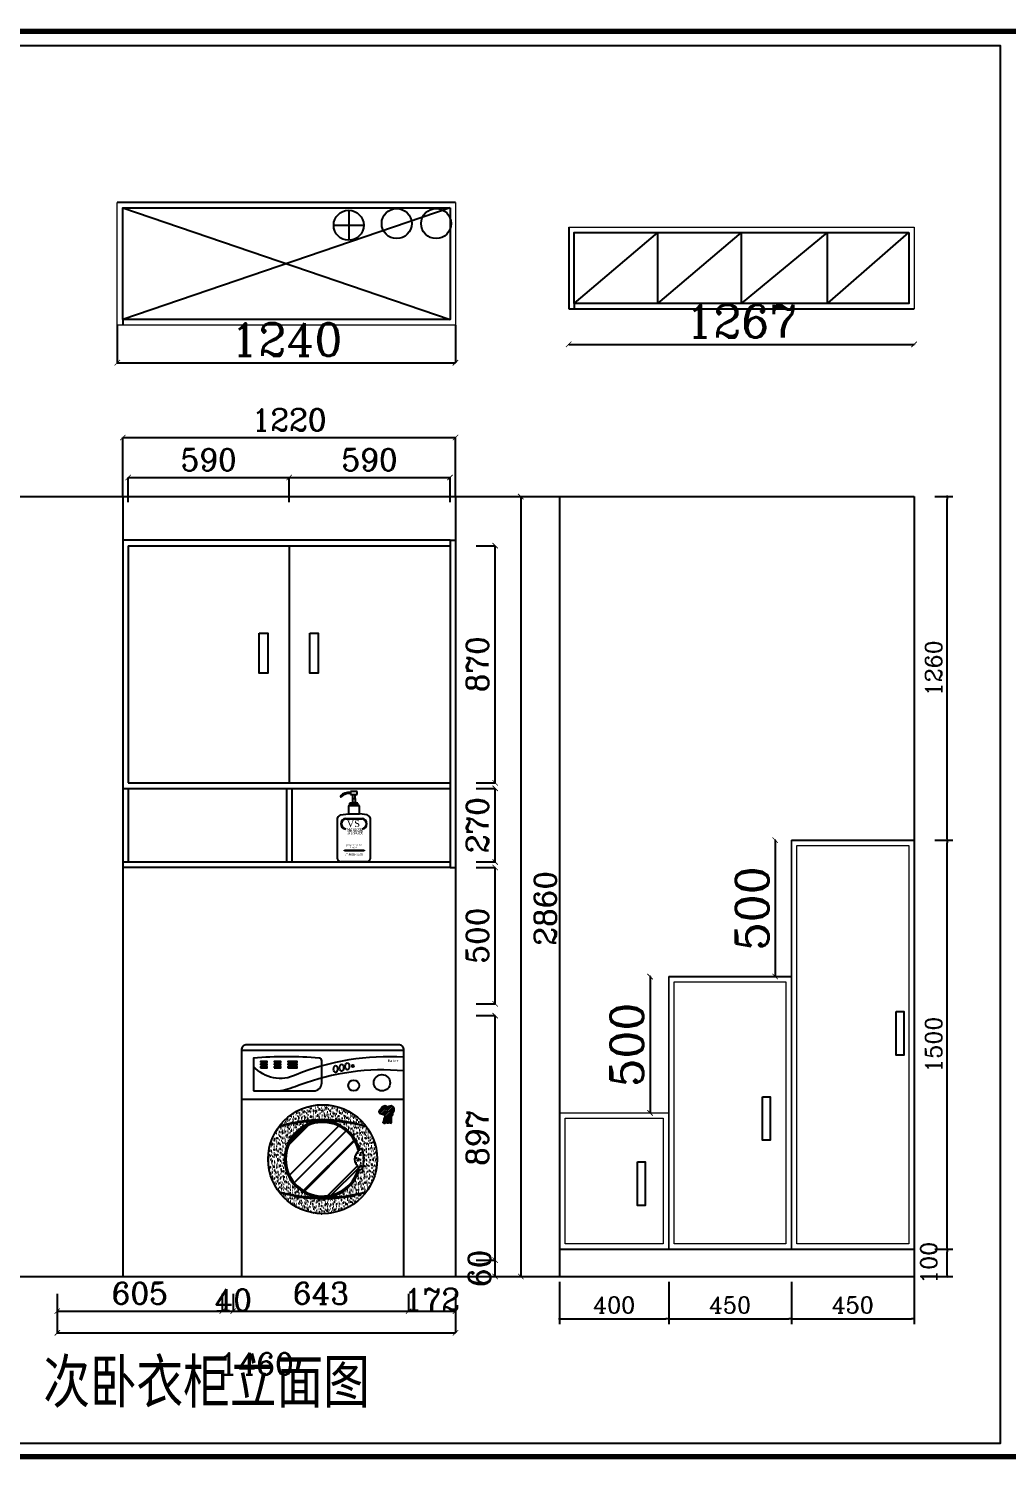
# Model space of a CAD drawing. Header units: millimetres. Extents: x 450898 to 533685, y -921830 to -458543.
# Drawn here: x 506412 to 510001, y -912629 to -907382 of the extents above; entities that cross this region are included whole.
import ezdxf
from ezdxf.enums import TextEntityAlignment as Align

# ---------------------------------------------------------------- set-up
doc = ezdxf.new("R2010")
doc.units = ezdxf.units.MM
doc.header["$MEASUREMENT"] = 0
doc.header["$PDMODE"] = 3
doc.layers.get('0').update_dxf_attribs({"linetype": 'CONTINUOUS'})
doc.layers.get('DEFPOINTS').update_dxf_attribs({"linetype": 'CONTINUOUS'})
for name, color, linetype in [('txt', 7, 'CONTINUOUS'), ('WINDOW', 5, 'CONTINUOUS'), ('墙线', 5, 'CONTINUOUS'), ('家具', 7, 'CONTINUOUS'), ('家具内线', 8, 'CONTINUOUS'), ('家具外线', 4, 'CONTINUOUS')]:
    doc.layers.add(name, color=color, linetype=linetype)
doc.layers.add('门窗', color=4, linetype='CONTINUOUS', lineweight=13)
doc.styles.add('HZXY', font='complex.shx', dxfattribs={"bigfont": 'HZXY.shx'})
doc.styles.get("Standard").update_dxf_attribs({"font": 'complex.shx', "bigfont": 'hzxy.shx'})
doc.styles.add('STYLE2', font='SIMHEI.TTF')
doc.styles.add('STYLE4', font='dutcheb.ttf')
doc.dimstyles.new('DIM30', dxfattribs={"dimtxt": 60, "dimasz": 10, "dimexe": 20, "dimexo": 20, "dimgap": 20, "dimtad": 1, "dimdec": 0, "dimzin": 0, "dimdsep": 46, "dimtxsty": 'HZXY', "dimblk": 'DOT', "dimcen": 0, "dimclrd": 2, "dimclre": 2, "dimclrt": 2, "dimadec": 0, "dimazin": 0, "dimtfac": 1, "dimtdec": 0, "dimtmove": 2, "dimatfit": 3, "dimfxl": 0, "dimtolj": 1, "dimtzin": 0, "dimarcsym": 0})
doc.dimstyles.new('LMDIM40', dxfattribs={"dimtxt": 80, "dimasz": 20, "dimexe": 0, "dimexo": 0, "dimgap": 25, "dimtad": 1, "dimdec": 0, "dimzin": 0, "dimdsep": 46, "dimtxsty": 'Standard', "dimblk1": 'DOT', "dimblk2": 'DOT', "dimsah": 1, "dimcen": 0, "dimclrd": 2, "dimclre": 2, "dimclrt": 2, "dimadec": 0, "dimazin": 0, "dimtfac": 1, "dimtdec": 0, "dimtmove": 2, "dimatfit": 3, "dimldrblk": 'DOT', "dimfxl": 0, "dimtolj": 1, "dimtzin": 0, "dimarcsym": 0})

# ---------------------------------------------------------------- blocks, each defined once
blk = doc.blocks.new('_ArchTick')
at = {"color": 0, "linetype": 'ByBlock', "const_width": 0.15}
blk.add_lwpolyline([(-0.5, -0.5), (0.5, 0.5)], dxfattribs=at)
blk = doc.blocks.new('*D692')
at = {"layer": 'DEFPOINTS', "color": 2, "lineweight": -2}
for p, q in [((508392, -908538.7), (508392, -908539.9)), ((508392, -908539.9), (509658.6, -908539.9)), ((509658.6, -908538.7), (509658.6, -908539.9))]:
    blk.add_line(p, q, dxfattribs=at)
at = {"layer": 'DEFPOINTS', "color": 0}
for p in [(508392, -908410), (509658.6, -908410), (509658.6, -908539.9)]:
    blk.add_point(p, dxfattribs=at)
at = {"layer": 'DEFPOINTS', "color": 2, "lineweight": -2, "xscale": 20, "yscale": 20, "zscale": 20, "rotation": 180}
blk.add_blockref('_ArchTick', (508392, -908539.9), dxfattribs=at)
at = {"layer": 'DEFPOINTS', "color": 2, "lineweight": -2, "xscale": 20, "yscale": 20, "zscale": 20}
blk.add_blockref('_ArchTick', (509658.6, -908539.9), dxfattribs=at)
at = {"layer": 'DEFPOINTS', "color": 2, "insert": (509025.3, -908454.9), "char_height": 120, "attachment_point": 5}
blk.add_mtext('\\A1;1267', dxfattribs=at)
blk = doc.blocks.new('_DOT')
at = {"color": 0, "linetype": 'ByBlock'}
blk.add_line((-0.5, 0), (-1, 0), dxfattribs=at)
at = {"color": 0, "linetype": 'ByBlock', "const_width": 0.5}
blk.add_lwpolyline([(-0.25, 0, 1), (0.25, 0, 1)], format="xyb", close=True, dxfattribs=at)
blk = doc.blocks.new('DOT')
at = {"color": 0, "linetype": 'ByBlock'}
blk.add_line((-0.35, 0), (-1, 0), dxfattribs=at)
at = {"color": 0, "linetype": 'ByBlock', "const_width": 0.35}
blk.add_lwpolyline([(-0.175, 0, 1), (0.175, 0, 1)], format="xyb", close=True, dxfattribs=at)
blk = doc.blocks.new('*D694')
at = {"layer": 'DEFPOINTS', "color": 2, "lineweight": -2}
for p, q in [((506736.9, -908469), (506736.9, -908607.1)), ((507976.9, -908469), (507976.9, -908607.1)), ((506736.9, -908607.1), (507976.9, -908607.1))]:
    blk.add_line(p, q, dxfattribs=at)
at = {"layer": 'DEFPOINTS', "color": 0}
for p in [(506736.9, -908469), (507976.9, -908469), (507976.9, -908607.1)]:
    blk.add_point(p, dxfattribs=at)
at = {"layer": 'DEFPOINTS', "color": 2, "lineweight": -2, "xscale": 20, "yscale": 20, "zscale": 20, "rotation": 180}
blk.add_blockref('_ArchTick', (506736.9, -908607.1), dxfattribs=at)
at = {"layer": 'DEFPOINTS', "color": 2, "lineweight": -2, "xscale": 20, "yscale": 20, "zscale": 20}
blk.add_blockref('_ArchTick', (507976.9, -908607.1), dxfattribs=at)
at = {"layer": 'DEFPOINTS', "color": 2, "insert": (507356.9, -908522.1), "char_height": 120, "attachment_point": 5}
blk.add_mtext('\\A1;1240', dxfattribs=at)
blk = doc.blocks.new('*D818')
at = {"layer": 'DEFPOINTS', "color": 2, "lineweight": -2}
for p, q in [((509734.6, -911858), (509800, -911858)), ((509780, -911948), (509780, -911868)), ((509734.6, -911958), (509800, -911958))]:
    blk.add_line(p, q, dxfattribs=at)
at = {"layer": 'DEFPOINTS', "color": 0}
for p in [(509714.6, -911858), (509780, -911858), (509714.6, -911958)]:
    blk.add_point(p, dxfattribs=at)
at = {"layer": 'DEFPOINTS', "color": 2, "lineweight": -2, "xscale": 10, "yscale": 10, "zscale": 10}
for p, rotation in [((509780, -911858), 90), ((509780, -911958), 270)]:
    blk.add_blockref('_DOT', p, dxfattribs=dict(at, rotation=rotation))
at = {"layer": 'DEFPOINTS', "color": 2, "insert": (509712.2, -911908), "char_height": 60, "attachment_point": 5, "rotation": 90, "style": 'HZXY'}
blk.add_mtext('\\A1;100', dxfattribs=at)
blk = doc.blocks.new('*D819')
at = {"layer": 'DEFPOINTS', "color": 2, "lineweight": -2}
for p, q in [((509734.6, -910358), (509800, -910358)), ((509780, -911848), (509780, -910368)), ((509734.6, -911858), (509800, -911858))]:
    blk.add_line(p, q, dxfattribs=at)
at = {"layer": 'DEFPOINTS', "color": 0}
for p in [(509714.6, -910358), (509780, -910358), (509714.6, -911858)]:
    blk.add_point(p, dxfattribs=at)
at = {"layer": 'DEFPOINTS', "color": 2, "lineweight": -2, "xscale": 10, "yscale": 10, "zscale": 10}
for p, rotation in [((509780, -910358), 90), ((509780, -911858), 270)]:
    blk.add_blockref('_DOT', p, dxfattribs=dict(at, rotation=rotation))
at = {"layer": 'DEFPOINTS', "color": 2, "insert": (509730, -911108), "char_height": 60, "attachment_point": 5, "rotation": 90, "style": 'HZXY'}
blk.add_mtext('\\A1;1500', dxfattribs=at)
blk = doc.blocks.new('*D820')
at = {"layer": 'DEFPOINTS', "color": 2, "lineweight": -2}
for p, q in [((509734.6, -909098), (509800, -909098)), ((509780, -910348), (509780, -909108)), ((509734.6, -910358), (509800, -910358))]:
    blk.add_line(p, q, dxfattribs=at)
at = {"layer": 'DEFPOINTS', "color": 0}
for p in [(509714.6, -909098), (509780, -909098), (509714.6, -910358)]:
    blk.add_point(p, dxfattribs=at)
at = {"layer": 'DEFPOINTS', "color": 2, "lineweight": -2, "xscale": 10, "yscale": 10, "zscale": 10}
for p, rotation in [((509780, -909098), 90), ((509780, -910358), 270)]:
    blk.add_blockref('_DOT', p, dxfattribs=dict(at, rotation=rotation))
at = {"layer": 'DEFPOINTS', "color": 2, "insert": (509730, -909728), "char_height": 60, "attachment_point": 5, "rotation": 90, "style": 'HZXY'}
blk.add_mtext('\\A1;1260', dxfattribs=at)
blk = doc.blocks.new('*D934')
at = {"layer": 'DEFPOINTS', "color": 0}
for p in [(507976.9, -908881.5), (506756.9, -909098), (507976.9, -909098)]:
    blk.add_point(p, dxfattribs=at)
at = {"layer": 'txt', "color": 2, "lineweight": -2}
for p, q in [((506756.9, -909098), (506756.9, -908881.5)), ((506756.9, -908881.5), (507976.9, -908881.5)), ((507976.9, -909098), (507976.9, -908881.5))]:
    blk.add_line(p, q, dxfattribs=at)
at = {"layer": 'txt', "color": 2, "lineweight": -2, "xscale": 20, "yscale": 20, "zscale": 20, "rotation": 180}
blk.add_blockref('_ArchTick', (506756.9, -908881.5), dxfattribs=at)
at = {"layer": 'txt', "color": 2, "lineweight": -2, "xscale": 20, "yscale": 20, "zscale": 20}
blk.add_blockref('_ArchTick', (507976.9, -908881.5), dxfattribs=at)
at = {"layer": 'txt', "color": 2, "insert": (507366.9, -908816.5), "char_height": 80, "attachment_point": 5}
blk.add_mtext('\\A1;1220', dxfattribs=at)
blk = doc.blocks.new('*D935')
at = {"layer": 'DEFPOINTS', "color": 0}
for p in [(508052.9, -911898), (508122.4, -911898), (508052.9, -911958)]:
    blk.add_point(p, dxfattribs=at)
at = {"layer": 'txt', "color": 2, "lineweight": -2}
for p, q in [((508052.9, -911898), (508122.4, -911898)), ((508122.4, -911958), (508122.4, -911898)), ((508052.9, -911958), (508122.4, -911958))]:
    blk.add_line(p, q, dxfattribs=at)
at = {"layer": 'txt', "color": 2, "lineweight": -2, "xscale": 20, "yscale": 20, "zscale": 20}
for p, rotation in [((508122.4, -911898), 90), ((508122.4, -911958), 270)]:
    blk.add_blockref('_ArchTick', p, dxfattribs=dict(at, rotation=rotation))
at = {"layer": 'txt', "color": 2, "insert": (508064.9, -911928), "char_height": 80, "attachment_point": 5, "rotation": 90}
blk.add_mtext('\\A1;60', dxfattribs=at)
blk = doc.blocks.new('*D936')
at = {"layer": 'DEFPOINTS', "color": 0}
for p in [(508052.9, -911001.5), (508122.4, -911001.5), (508052.9, -911898)]:
    blk.add_point(p, dxfattribs=at)
at = {"layer": 'txt', "color": 2, "lineweight": -2}
for p, q in [((508052.9, -911001.5), (508122.4, -911001.5)), ((508122.4, -911898), (508122.4, -911001.5)), ((508052.9, -911898), (508122.4, -911898))]:
    blk.add_line(p, q, dxfattribs=at)
at = {"layer": 'txt', "color": 2, "lineweight": -2, "xscale": 20, "yscale": 20, "zscale": 20}
for p, rotation in [((508122.4, -911001.5), 90), ((508122.4, -911898), 270)]:
    blk.add_blockref('_ArchTick', p, dxfattribs=dict(at, rotation=rotation))
at = {"layer": 'txt', "color": 2, "insert": (508057.4, -911449.7), "char_height": 80, "attachment_point": 5, "rotation": 90}
blk.add_mtext('\\A1;897', dxfattribs=at)
blk = doc.blocks.new('*D937')
at = {"layer": 'DEFPOINTS', "color": 0}
for p in [(508052.9, -910458), (508122.4, -910458), (508052.9, -910958)]:
    blk.add_point(p, dxfattribs=at)
at = {"layer": 'txt', "color": 2, "lineweight": -2}
for p, q in [((508052.9, -910458), (508122.4, -910458)), ((508122.4, -910958), (508122.4, -910458)), ((508052.9, -910958), (508122.4, -910958))]:
    blk.add_line(p, q, dxfattribs=at)
at = {"layer": 'txt', "color": 2, "lineweight": -2, "xscale": 20, "yscale": 20, "zscale": 20}
for p, rotation in [((508122.4, -910458), 90), ((508122.4, -910958), 270)]:
    blk.add_blockref('_ArchTick', p, dxfattribs=dict(at, rotation=rotation))
at = {"layer": 'txt', "color": 2, "insert": (508057.4, -910708), "char_height": 80, "attachment_point": 5, "rotation": 90}
blk.add_mtext('\\A1;500', dxfattribs=at)
blk = doc.blocks.new('*D938')
at = {"layer": 'DEFPOINTS', "color": 0}
for p in [(508052.9, -910168), (508122.4, -910168), (508052.9, -910438)]:
    blk.add_point(p, dxfattribs=at)
at = {"layer": 'txt', "color": 2, "lineweight": -2}
for p, q in [((508052.9, -910168), (508122.4, -910168)), ((508122.4, -910438), (508122.4, -910168)), ((508052.9, -910438), (508122.4, -910438))]:
    blk.add_line(p, q, dxfattribs=at)
at = {"layer": 'txt', "color": 2, "lineweight": -2, "xscale": 20, "yscale": 20, "zscale": 20}
for p, rotation in [((508122.4, -910168), 90), ((508122.4, -910438), 270)]:
    blk.add_blockref('_ArchTick', p, dxfattribs=dict(at, rotation=rotation))
at = {"layer": 'txt', "color": 2, "insert": (508057.4, -910303), "char_height": 80, "attachment_point": 5, "rotation": 90}
blk.add_mtext('\\A1;270', dxfattribs=at)
blk = doc.blocks.new('*D939')
at = {"layer": 'DEFPOINTS', "color": 0}
for p in [(508052.4, -909098), (508052.9, -911958), (508216.4, -911958)]:
    blk.add_point(p, dxfattribs=at)
at = {"layer": 'txt', "color": 2, "lineweight": -2}
for p, q in [((508052.4, -909098), (508216.4, -909098)), ((508216.4, -909098), (508216.4, -911958)), ((508052.9, -911958), (508216.4, -911958))]:
    blk.add_line(p, q, dxfattribs=at)
at = {"layer": 'txt', "color": 2, "lineweight": -2, "xscale": 20, "yscale": 20, "zscale": 20}
for p, rotation in [((508216.4, -909098), 90), ((508216.4, -911958), 270)]:
    blk.add_blockref('_ArchTick', p, dxfattribs=dict(at, rotation=rotation))
at = {"layer": 'txt', "color": 2, "insert": (508306.4, -910608), "char_height": 80, "attachment_point": 5, "rotation": 90}
blk.add_mtext('\\A1;2860', dxfattribs=at)
blk = doc.blocks.new('*D940')
at = {"layer": 'DEFPOINTS', "color": 0}
for p in [(506516.9, -912021.5), (507121.9, -912021.5), (507121.9, -912085)]:
    blk.add_point(p, dxfattribs=at)
at = {"layer": 'txt', "color": 2, "lineweight": -2}
for p, q in [((506516.9, -912021.5), (506516.9, -912085)), ((507121.9, -912021.5), (507121.9, -912085)), ((506516.9, -912085), (507121.9, -912085))]:
    blk.add_line(p, q, dxfattribs=at)
at = {"layer": 'txt', "color": 2, "lineweight": -2, "xscale": 20, "yscale": 20, "zscale": 20, "rotation": 180}
blk.add_blockref('_ArchTick', (506516.9, -912085), dxfattribs=at)
at = {"layer": 'txt', "color": 2, "lineweight": -2, "xscale": 20, "yscale": 20, "zscale": 20}
blk.add_blockref('_ArchTick', (507121.9, -912085), dxfattribs=at)
at = {"layer": 'txt', "color": 2, "insert": (506819.4, -912020), "char_height": 80, "attachment_point": 5}
blk.add_mtext('\\A1;605', dxfattribs=at)
blk = doc.blocks.new('*D941')
at = {"layer": 'DEFPOINTS', "color": 0}
for p in [(507121.9, -912021.5), (507161.9, -912021.5), (507161.9, -912085)]:
    blk.add_point(p, dxfattribs=at)
at = {"layer": 'txt', "color": 2, "lineweight": -2}
for p, q in [((507121.9, -912021.5), (507121.9, -912085)), ((507161.9, -912021.5), (507161.9, -912085)), ((507121.9, -912085), (507101.9, -912085)), ((507121.9, -912085), (507161.9, -912085)), ((507161.9, -912085), (507181.9, -912085))]:
    blk.add_line(p, q, dxfattribs=at)
at = {"layer": 'txt', "color": 2, "lineweight": -2, "xscale": 20, "yscale": 20, "zscale": 20}
blk.add_blockref('_ArchTick', (507121.9, -912085), dxfattribs=at)
at = {"layer": 'txt', "color": 2, "lineweight": -2, "xscale": 20, "yscale": 20, "zscale": 20, "rotation": 180}
blk.add_blockref('_ArchTick', (507161.9, -912085), dxfattribs=at)
at = {"layer": 'txt', "color": 2, "insert": (507161.9, -912044.5), "char_height": 80, "attachment_point": 5}
blk.add_mtext('\\A1;40', dxfattribs=at)
blk = doc.blocks.new('*D942')
at = {"layer": 'DEFPOINTS', "color": 0}
for p in [(507161.9, -912021.5), (507805, -912021.5), (507805, -912085)]:
    blk.add_point(p, dxfattribs=at)
at = {"layer": 'txt', "color": 2, "lineweight": -2}
for p, q in [((507161.9, -912021.5), (507161.9, -912085)), ((507805, -912021.5), (507805, -912085)), ((507161.9, -912085), (507805, -912085))]:
    blk.add_line(p, q, dxfattribs=at)
at = {"layer": 'txt', "color": 2, "lineweight": -2, "xscale": 20, "yscale": 20, "zscale": 20, "rotation": 180}
blk.add_blockref('_ArchTick', (507161.9, -912085), dxfattribs=at)
at = {"layer": 'txt', "color": 2, "lineweight": -2, "xscale": 20, "yscale": 20, "zscale": 20}
blk.add_blockref('_ArchTick', (507805, -912085), dxfattribs=at)
at = {"layer": 'txt', "color": 2, "insert": (507483.5, -912020), "char_height": 80, "attachment_point": 5}
blk.add_mtext('\\A1;643', dxfattribs=at)
blk = doc.blocks.new('*D943')
at = {"layer": 'DEFPOINTS', "color": 0}
for p in [(507805, -912021.5), (507976.9, -912021.5), (507976.9, -912085)]:
    blk.add_point(p, dxfattribs=at)
at = {"layer": 'txt', "color": 2, "lineweight": -2}
for p, q in [((507805, -912021.5), (507805, -912085)), ((507976.9, -912021.5), (507976.9, -912085)), ((507805, -912085), (507976.9, -912085))]:
    blk.add_line(p, q, dxfattribs=at)
at = {"layer": 'txt', "color": 2, "lineweight": -2, "xscale": 20, "yscale": 20, "zscale": 20, "rotation": 180}
blk.add_blockref('_ArchTick', (507805, -912085), dxfattribs=at)
at = {"layer": 'txt', "color": 2, "lineweight": -2, "xscale": 20, "yscale": 20, "zscale": 20}
blk.add_blockref('_ArchTick', (507976.9, -912085), dxfattribs=at)
at = {"layer": 'txt', "color": 2, "insert": (507891, -912042.5), "char_height": 80, "attachment_point": 5}
blk.add_mtext('\\A1;172', dxfattribs=at)
blk = doc.blocks.new('*D944')
at = {"layer": 'DEFPOINTS', "color": 0}
for p in [(506516.9, -912021.5), (507976.9, -912021.5), (507976.9, -912164.5)]:
    blk.add_point(p, dxfattribs=at)
at = {"layer": 'txt', "color": 2, "lineweight": -2}
for p, q in [((506516.9, -912021.5), (506516.9, -912164.5)), ((507976.9, -912021.5), (507976.9, -912164.5)), ((506516.9, -912164.5), (507976.9, -912164.5))]:
    blk.add_line(p, q, dxfattribs=at)
at = {"layer": 'txt', "color": 2, "lineweight": -2, "xscale": 20, "yscale": 20, "zscale": 20, "rotation": 180}
blk.add_blockref('_ArchTick', (506516.9, -912164.5), dxfattribs=at)
at = {"layer": 'txt', "color": 2, "lineweight": -2, "xscale": 20, "yscale": 20, "zscale": 20}
blk.add_blockref('_ArchTick', (507976.9, -912164.5), dxfattribs=at)
at = {"layer": 'txt', "color": 2, "insert": (507246.9, -912278.5), "char_height": 80, "attachment_point": 5}
blk.add_mtext('\\A1;1460', dxfattribs=at)
blk = doc.blocks.new('A$C6A2C6676')
at = {"layer": '家具内线'}
for p, q in [((75, 216), (45, 216)), ((55, 233), (65, 233)), ((55, 230), (58, 233)), ((55, 218), (65, 218)), ((30, 160), (90, 160)), ((30, 158), (90, 158)), ((45, 206), (40, 206)), ((40, 176), (80, 176)), ((75, 208), (45, 208)), ((75, 206), (45, 206)), ((80, 206), (75, 206)), ((25.2, 41.2), (25.2, 43.2)), ((25.2, 43.2), (97.8, 43.2)), ((25.2, 41.2), (25.2, 41.2)), ((97.8, 41.2), (25.2, 41.2)), ((97.8, 43.2), (97.8, 41.2))]:
    blk.add_line(p, q, dxfattribs=at)
for centre, radius, start, end in [((32.3, 140), 20.1, 96.5547, 263.4453), ((32.2, 140), 18.1, 96.9477, 263.0523), ((87.7, 140), 20.1, 276.5547, 83.4453), ((87.8, 140), 18.1, 276.9477, 83.0523)]:
    blk.add_arc(centre, radius, start, end, dxfattribs=at)
at = {"layer": '家具外线'}
for p, q in [((45, 216), (55, 218)), ((45, 208), (45, 216)), ((47.4, 258), (47.4, 248)), ((72.4, 258), (47.4, 258)), ((47.4, 248), (72.4, 248)), ((55, 248), (55, 233)), ((55, 233), (55, 218)), ((65, 233), (65, 248)), ((65, 233), (65, 218)), ((75, 216), (65, 218)), ((72.4, 248), (72.4, 258)), ((75, 208), (75, 216)), ((0, 11), (0, 161.4)), ((11.2, 172.4), (40, 176)), ((40, 206), (45, 208)), ((40, 206), (40, 176)), ((80, 206), (75, 208)), ((80, 176), (80, 206)), ((108.8, 172.4), (80, 176)), ((120, 161.4), (120, 11)), ((108.8, 0), (11.2, 0))]:
    blk.add_line(p, q, dxfattribs=at)
for centre, radius, start, end in [((12.4, 241.1), 2.17, 163.7427, 321.6775), ((44.1, 208.2), 47.6, 86.052, 135.2664), ((40.5, 213.8), 37, 79.2665, 135.4929), ((16.3, 156), 17.2, 107.4499, 161.6943), ((16.3, 156), 17.2, 107.4499, 161.6943), ((103.7, 156), 17.2, 18.3057, 72.5501), ((103.7, 156), 17.2, 18.3057, 72.5501), ((16.3, 16.4), 17.2, 198.3057, 252.5501), ((103.7, 16.4), 17.2, 287.4499, 341.6943)]:
    blk.add_arc(centre, radius, start, end, dxfattribs=at)
at = {"layer": 'txt', "insert": (35.5, 116), "char_height": 30, "width": 2742.16, "attachment_point": 1}
blk.add_mtext('{\\H0.5x;洗衣液}', dxfattribs=at)
at = {"layer": '家具内线', "style": 'STYLE4'}
for s, height, p in [('SASSOON', 7.5, (33.3, 116.7)), ('guang zhou  re  hua', 5, (30.6, 59.5)), ('gong  si ', 5, (46.3, 51.9)), ('广州日化公司', 7.5, (29, 23.4))]:
    blk.add_text(s, height=height, dxfattribs=at).set_placement(p)
blk.add_text('VS', height=25, dxfattribs=at).set_placement((58.1, 128.2), align=Align.CENTER)
blk = doc.blocks.new('*D945')
at = {"layer": 'DEFPOINTS', "color": 0}
for p in [(508052.4, -909278), (508122.4, -909278), (508052.9, -910148)]:
    blk.add_point(p, dxfattribs=at)
at = {"layer": 'txt', "color": 2, "lineweight": -2}
for p, q in [((508052.4, -909278), (508122.4, -909278)), ((508122.4, -910148), (508122.4, -909278)), ((508052.9, -910148), (508122.4, -910148))]:
    blk.add_line(p, q, dxfattribs=at)
at = {"layer": 'txt', "color": 2, "lineweight": -2, "xscale": 20, "yscale": 20, "zscale": 20}
for p, rotation in [((508122.4, -909278), 90), ((508122.4, -910148), 270)]:
    blk.add_blockref('_ArchTick', p, dxfattribs=dict(at, rotation=rotation))
at = {"layer": 'txt', "color": 2, "insert": (508057.4, -909713), "char_height": 80, "attachment_point": 5, "rotation": 90}
blk.add_mtext('\\A1;870', dxfattribs=at)
blk = doc.blocks.new('*D947')
at = {"layer": 'DEFPOINTS', "color": 0}
for p in [(507366.9, -909028), (506776.9, -909118), (507366.9, -909118)]:
    blk.add_point(p, dxfattribs=at)
at = {"layer": 'txt', "color": 2, "lineweight": -2}
for p, q in [((506776.9, -909118), (506776.9, -909028)), ((506776.9, -909028), (507366.9, -909028)), ((507366.9, -909118), (507366.9, -909028))]:
    blk.add_line(p, q, dxfattribs=at)
at = {"layer": 'txt', "color": 2, "lineweight": -2, "xscale": 20, "yscale": 20, "zscale": 20, "rotation": 180}
blk.add_blockref('_ArchTick', (506776.9, -909028), dxfattribs=at)
at = {"layer": 'txt', "color": 2, "lineweight": -2, "xscale": 20, "yscale": 20, "zscale": 20}
blk.add_blockref('_ArchTick', (507366.9, -909028), dxfattribs=at)
at = {"layer": 'txt', "color": 2, "insert": (507071.9, -908963), "char_height": 80, "attachment_point": 5}
blk.add_mtext('\\A1;590', dxfattribs=at)
blk = doc.blocks.new('*D948')
at = {"layer": 'DEFPOINTS', "color": 0}
for p in [(507956.9, -909028), (507366.9, -909118), (507956.9, -909118)]:
    blk.add_point(p, dxfattribs=at)
at = {"layer": 'txt', "color": 2, "lineweight": -2}
for p, q in [((507366.9, -909118), (507366.9, -909028)), ((507366.9, -909028), (507956.9, -909028)), ((507956.9, -909118), (507956.9, -909028))]:
    blk.add_line(p, q, dxfattribs=at)
at = {"layer": 'txt', "color": 2, "lineweight": -2, "xscale": 20, "yscale": 20, "zscale": 20, "rotation": 180}
blk.add_blockref('_ArchTick', (507366.9, -909028), dxfattribs=at)
at = {"layer": 'txt', "color": 2, "lineweight": -2, "xscale": 20, "yscale": 20, "zscale": 20}
blk.add_blockref('_ArchTick', (507956.9, -909028), dxfattribs=at)
at = {"layer": 'txt', "color": 2, "insert": (507661.9, -908963), "char_height": 80, "attachment_point": 5}
blk.add_mtext('\\A1;590', dxfattribs=at)
blk = doc.blocks.new('*D1013')
at = {"layer": 'DEFPOINTS', "color": 2, "lineweight": -2}
for p, q in [((508358.6, -911978), (508358.6, -912132.8)), ((508758.6, -911978), (508758.6, -912132.8)), ((508368.6, -912112.8), (508748.6, -912112.8))]:
    blk.add_line(p, q, dxfattribs=at)
at = {"layer": 'DEFPOINTS', "color": 0}
for p in [(508358.6, -911958), (508758.6, -911958), (508758.6, -912112.8)]:
    blk.add_point(p, dxfattribs=at)
at = {"layer": 'DEFPOINTS', "color": 2, "lineweight": -2, "xscale": 10, "yscale": 10, "zscale": 10, "rotation": 180}
blk.add_blockref('_DOT', (508358.6, -912112.8), dxfattribs=at)
at = {"layer": 'DEFPOINTS', "color": 2, "lineweight": -2, "xscale": 10, "yscale": 10, "zscale": 10}
blk.add_blockref('_DOT', (508758.6, -912112.8), dxfattribs=at)
at = {"layer": 'DEFPOINTS', "color": 2, "insert": (508558.6, -912062.8), "char_height": 60, "attachment_point": 5, "style": 'HZXY'}
blk.add_mtext('\\A1;400', dxfattribs=at)
blk = doc.blocks.new('*D1014')
at = {"layer": 'DEFPOINTS', "color": 2, "lineweight": -2}
for p, q in [((508758.6, -911978), (508758.6, -912132.8)), ((509208.6, -911978), (509208.6, -912132.8)), ((508768.6, -912112.8), (509198.6, -912112.8))]:
    blk.add_line(p, q, dxfattribs=at)
at = {"layer": 'DEFPOINTS', "color": 0}
for p in [(508758.6, -911958), (509208.6, -911958), (509208.6, -912112.8)]:
    blk.add_point(p, dxfattribs=at)
at = {"layer": 'DEFPOINTS', "color": 2, "lineweight": -2, "xscale": 10, "yscale": 10, "zscale": 10, "rotation": 180}
blk.add_blockref('_DOT', (508758.6, -912112.8), dxfattribs=at)
at = {"layer": 'DEFPOINTS', "color": 2, "lineweight": -2, "xscale": 10, "yscale": 10, "zscale": 10}
blk.add_blockref('_DOT', (509208.6, -912112.8), dxfattribs=at)
at = {"layer": 'DEFPOINTS', "color": 2, "insert": (508983.6, -912062.8), "char_height": 60, "attachment_point": 5, "style": 'HZXY'}
blk.add_mtext('\\A1;450', dxfattribs=at)
blk = doc.blocks.new('*D1015')
at = {"layer": 'DEFPOINTS', "color": 2, "lineweight": -2}
for p, q in [((509658.6, -911878), (509658.6, -912132.8)), ((509208.6, -911978), (509208.6, -912132.8)), ((509218.6, -912112.8), (509648.6, -912112.8))]:
    blk.add_line(p, q, dxfattribs=at)
at = {"layer": 'DEFPOINTS', "color": 0}
for p in [(509658.6, -911858), (509208.6, -911958), (509658.6, -912112.8)]:
    blk.add_point(p, dxfattribs=at)
at = {"layer": 'DEFPOINTS', "color": 2, "lineweight": -2, "xscale": 10, "yscale": 10, "zscale": 10, "rotation": 180}
blk.add_blockref('_DOT', (509208.6, -912112.8), dxfattribs=at)
at = {"layer": 'DEFPOINTS', "color": 2, "lineweight": -2, "xscale": 10, "yscale": 10, "zscale": 10}
blk.add_blockref('_DOT', (509658.6, -912112.8), dxfattribs=at)
at = {"layer": 'DEFPOINTS', "color": 2, "insert": (509433.6, -912062.8), "char_height": 60, "attachment_point": 5, "style": 'HZXY'}
blk.add_mtext('\\A1;450', dxfattribs=at)
blk = doc.blocks.new('*D1016')
at = {"layer": 'DEFPOINTS', "color": 2, "lineweight": -2}
for p, q in [((509150.5, -910358), (509149.3, -910358)), ((509149.3, -910358), (509149.3, -910858)), ((509150.5, -910858), (509149.3, -910858))]:
    blk.add_line(p, q, dxfattribs=at)
at = {"layer": 'DEFPOINTS', "color": 0}
for p in [(509208.6, -910358), (509149.3, -910858), (509208.6, -910858)]:
    blk.add_point(p, dxfattribs=at)
at = {"layer": 'DEFPOINTS', "color": 2, "lineweight": -2, "xscale": 20, "yscale": 20, "zscale": 20}
for p, rotation in [((509149.3, -910358), 90), ((509149.3, -910858), 270)]:
    blk.add_blockref('_ArchTick', p, dxfattribs=dict(at, rotation=rotation))
at = {"layer": 'DEFPOINTS', "color": 2, "insert": (509064.3, -910608), "char_height": 120, "attachment_point": 5, "rotation": 90}
blk.add_mtext('\\A1;500', dxfattribs=at)
blk = doc.blocks.new('*D1017')
at = {"layer": 'DEFPOINTS', "color": 2, "lineweight": -2}
for p, q in [((508691.6, -910858), (508690.3, -910858)), ((508690.3, -910858), (508690.3, -911358)), ((508691.6, -911358), (508690.3, -911358))]:
    blk.add_line(p, q, dxfattribs=at)
at = {"layer": 'DEFPOINTS', "color": 0}
for p in [(508758.6, -910858), (508690.3, -911358), (508758.6, -911358)]:
    blk.add_point(p, dxfattribs=at)
at = {"layer": 'DEFPOINTS', "color": 2, "lineweight": -2, "xscale": 20, "yscale": 20, "zscale": 20}
for p, rotation in [((508690.3, -910858), 90), ((508690.3, -911358), 270)]:
    blk.add_blockref('_ArchTick', p, dxfattribs=dict(at, rotation=rotation))
at = {"layer": 'DEFPOINTS', "color": 2, "insert": (508605.3, -911108), "char_height": 120, "attachment_point": 5, "rotation": 90}
blk.add_mtext('\\A1;500', dxfattribs=at)

msp = doc.modelspace()

# ---------------------------------------------------------------- hatches: boundary and pattern name
h = msp.add_hatch()
h.set_pattern_fill('AR-SAND', color=8, scale=8, style=0)
h.set_pattern_definition([(37.5, (455363.137, -909840.309), (-0.503947, 15.4145902), [0, -12.16, 0, -13.6, 0, -13]), (7.5, (455363.137, -909840.309), (14.158214, 22.5771685), [0, -6.56, 0, -10.96, 0, -4.2]), (327.5, (455353.297, -909840.309), (24.913135, 0.0452724), [0, -4, 0, -14.4, 0, -18.8]), (317.5, (455353.297, -909840.309), (24.049013, 7.0214045), [0, -2, 0, -9.44, 0, -10.8])])
h.paths.add_polyline_path([(507649.9, -911408, 0.5), (507329.9, -911408, -0.155651)])
h.paths.add_polyline_path([(507649.9, -911408, 0.059654), (507495.9, -911388.1, -0.325461), (507624.8, -911490.7, -0.235893), (507635.6, -911493, -0.144121), (507635.6, -911563, -0.235893), (507624.8, -911565.3, -0.325461), (507495.9, -911667.9, 0.059654), (507649.9, -911648, 0.162278), (507689.9, -911528, 0.162278)])
h.paths.add_polyline_path([(507483.9, -911388.1, 0.059654), (507329.9, -911408, 0.162278), (507289.9, -911528, 0.162278), (507329.9, -911648, 0.059654), (507483.9, -911667.9, -0.958214)])
h.paths.add_polyline_path([(507329.9, -911648, 0.5), (507649.9, -911648, -0.155651)])
h = msp.add_hatch()
h.set_pattern_fill('ANSI31', color=8, scale=50, style=0)
h.set_pattern_definition([(45, (455363.1373, -909840.3087), (-4.4194174, 4.4194174), [])])
h.paths.add_polyline_path([(507744, -911357.7), (507748.1, -911355.1), (507751.8, -911349.7), (507751.6, -911341.7), (507747.7, -911335.7), (507741.4, -911332.6), (507731.5, -911334.8), (507728.4, -911337.6), (507723.9, -911334.4), (507718.5, -911331.8), (507708.9, -911335.9), (507704.2, -911341.5), (507698.3, -911348), (507695.9, -911353.6), (507697.9, -911358.8), (507706.1, -911361), (507716.1, -911364.7), (507717.6, -911372.2), (507714.6, -911380.9), (507713.3, -911388.3), (507711.1, -911393.2), (507713.7, -911395.4), (507718.9, -911395.6), (507720, -911394.5), (507718.9, -911389.1), (507721.1, -911386.3), (507721.9, -911384.8), (507723.9, -911386.1), (507723.9, -911392.6), (507725.4, -911394.8), (507731.7, -911394.8), (507732.5, -911393.7), (507732.5, -911389.3), (507732.3, -911382.4), (507732.3, -911379.8), (507734.7, -911381.7), (507735.1, -911386.5), (507736.4, -911391.9), (507736.7, -911395), (507741.4, -911395.6), (507742.5, -911394.1), (507741.9, -911383.5), (507742.3, -911370.7), (507746, -911367.7), (507746.6, -911361.6)])
h = msp.add_hatch()
h.set_pattern_fill('AR-RROOF', color=4, scale=120, angle=45, style=0)
h.set_pattern_definition([(45, (455363.14, -909840.31), (101.82338, 271.529), [1800, -240, 600, -120]), (45, (455433.57, -909685.03), (-197.70706, 28.00143), [360, -39.6, 720, -90]), (45, (455333.44, -909725.76), (384.38325, 498.08602), [960, -168, 480, -120])])
h.paths.add_polyline_path([(507620.3, -911563, 0.243317), (507612.5, -911546.8, -0.310227), (507612.5, -911509.2, 0.187719), (507620.3, -911493, 7.582401)])
h = msp.add_hatch()
h.set_pattern_fill('AR-SAND', color=256, scale=10, style=0)
h.set_pattern_definition([(37.5, (455363.137, -909840.309), (-0.6299336, 19.2682377), [0, -15.2, 0, -17, 0, -16.25]), (7.5, (455363.137, -909840.309), (17.697767, 28.221461), [0, -8.2, 0, -13.7, 0, -5.25]), (327.5, (455350.837, -909840.309), (31.1414186, 0.0565905), [0, -5, 0, -18, 0, -23.5]), (317.5, (455350.837, -909840.31), (30.061266, 8.776756), [0, -2.5, 0, -11.8, 0, -13.5])])
h.paths.add_polyline_path([(507635.6, -911493, 0.349666), (507620.3, -911493, -0.187719), (507612.5, -911509.2, 0.310227), (507612.5, -911546.8, -0.243317), (507620.3, -911563, 0.349666), (507635.6, -911563, 0.144121)])

# ---------------------------------------------------------------- linework, layer by layer
at = {"color": 4}
for p, q in [((506756.9, -909258), (506756.9, -910168)), ((507956.9, -909258), (506756.9, -909258)), ((506776.9, -909278), (506776.9, -910148)), ((506776.9, -909278), (507956.9, -909278)), ((507366.9, -909278), (507366.9, -910148)), ((507956.9, -909258), (507956.9, -910458)), ((507956.9, -909258), (507976.9, -909258)), ((507976.9, -909258), (507976.9, -910458)), ((506756.9, -910168), (507956.9, -910168)), ((506776.9, -910148), (507956.9, -910148)), ((506776.9, -910168), (506776.9, -910438)), ((507357.4, -910168), (507357.4, -910438)), ((507377.4, -910168), (507377.4, -910438)), ((506756.9, -910438), (507956.9, -910438)), ((507956.9, -910458), (506756.9, -910458)), ((507236.9, -910438), (507956.9, -910438)), ((507956.9, -910458), (507976.9, -910458)), ((507192.4, -911128), (507787.4, -911128)), ((507192.4, -911308), (507787.4, -911308))]:
    msp.add_line(p, q, dxfattribs=at)
at = {"const_width": 19.9}
msp.add_lwpolyline([(503885.4, -912618.8), (511087.3, -912618.8), (511087.3, -907391.9), (503885.4, -907391.9)], close=True, dxfattribs=at)
at = {"color": 4}
msp.add_lwpolyline([(503935.4, -907445.2), (503935.4, -912569.8), (509975.7, -912569.8), (509975.7, -907445.2)], close=True, dxfattribs=at)
for points in [[(507192.4, -911958), (507787.4, -911958), (507787.4, -911128, 0.414214), (507767.4, -911108), (507212.4, -911108, 0.414214), (507192.4, -911128)], [(507236.5, -911277.6), (507456.5, -911277.6, 0.414214), (507486.5, -911247.6), (507486.5, -911166.8, 0.390454), (507477.3, -911156.8, 0.042549), (507236.5, -911157.6)], [(507620.3, -911563, 0.349666), (507635.6, -911563, 0.144121), (507635.6, -911493, 0.349666), (507620.3, -911493, -0.187719), (507612.5, -911509.2, 0.310227), (507612.5, -911546.8, -0.243317)]]:
    msp.add_lwpolyline(points, format="xyb", close=True, dxfattribs=at)
for points in [[(507787.4, -911154, 0.112444), (507392.7, -911218.4, -0.336466), (507236.5, -911187.4)], [(507787.4, -911204.2, 0.113907), (507406.9, -911255.8, -0.037517), (507334.7, -911277.6)]]:
    msp.add_lwpolyline(points, format="xyb", dxfattribs=at)
at = {"color": 44}
for points in [[(507262, -911172.3), (507286.5, -911172.3), (507286.5, -911169.1), (507262, -911169.1)], [(507262, -911182.3), (507286.5, -911182.3), (507286.5, -911179.1), (507262, -911179.1)], [(507262, -911192.3), (507286.5, -911192.3), (507286.5, -911189.1), (507262, -911189.1)], [(507312, -911172.3), (507336.5, -911172.3), (507336.5, -911169.1), (507312, -911169.1)], [(507312, -911182.3), (507336.5, -911182.3), (507336.5, -911179.1), (507312, -911179.1)], [(507312, -911192.3), (507336.5, -911192.3), (507336.5, -911189.1), (507312, -911189.1)], [(507362, -911172.3), (507396.5, -911172.3), (507396.5, -911169.1), (507362, -911169.1)], [(507362, -911182.3), (507396.5, -911182.3), (507396.5, -911179.1), (507362, -911179.1)], [(507362, -911192.3), (507396.5, -911192.3), (507396.5, -911189.1), (507362, -911189.1)]]:
    msp.add_lwpolyline(points, close=True, dxfattribs=at)
at = {"color": 4}
msp.add_lwpolyline([(507742.5, -911394.1), (507741.9, -911383.5), (507742.3, -911370.7), (507746, -911367.7), (507746.6, -911361.6), (507744, -911357.7), (507748.1, -911355.1), (507751.8, -911349.7), (507751.6, -911341.7), (507747.7, -911335.7), (507741.4, -911332.6), (507731.5, -911334.8), (507728.4, -911337.6), (507723.9, -911334.4), (507718.5, -911331.8), (507708.9, -911335.9), (507704.2, -911341.5), (507698.3, -911348), (507695.9, -911353.6), (507697.9, -911358.8), (507706.1, -911361), (507716.1, -911364.7), (507717.6, -911372.2), (507714.6, -911380.9), (507713.3, -911388.3), (507711.1, -911393.2), (507713.7, -911395.4), (507718.9, -911395.6), (507720, -911394.5), (507718.9, -911389.1), (507721.1, -911386.3), (507721.9, -911384.8), (507723.9, -911386.1), (507723.9, -911392.6), (507725.4, -911394.8), (507731.7, -911394.8), (507732.5, -911393.7), (507732.5, -911389.3), (507732.3, -911382.4), (507732.3, -911379.8), (507734.7, -911381.7), (507735.1, -911386.5), (507736.4, -911391.9), (507736.7, -911395), (507741.4, -911395.6), (507742.5, -911394.1)], dxfattribs=at)
for centre, radius in [((507600.5, -911186), 4), ((507707.3, -911247.7), 30), ((507603.9, -911257.7), 20), ((507489.9, -911528), 200)]:
    msp.add_circle(centre, radius, dxfattribs=at)
for centre, radius, start, end in [((507489.9, -911909.5), 526.4, 72.3057, 107.6943), ((507489.9, -912041.3), 653.2, 75.8206, 104.1794), ((507489.9, -911528), 140, 15.4429, 344.5571), ((507489.9, -911528), 135, 15.0261, 344.9739), ((507489.9, -911014.7), 653.2, 255.8206, 284.1794), ((507489.9, -911146.5), 526.4, 252.3057, 287.6943)]:
    msp.add_arc(centre, radius, start, end, dxfattribs=at)
for centre in [(507537.2, -911197.5), (507559.5, -911192.3), (507580.1, -911187.2)]:
    msp.add_ellipse(centre, major_axis=(0, 12.7), ratio=0.578947, dxfattribs=at)
at = {"layer": 'DEFPOINTS'}
for p, q in [((508392, -908110), (508392, -908410)), ((508412, -908390), (508412, -908410)), ((506756.9, -908449), (506756.9, -908469)), ((506229.5, -909098), (508785.5, -909098)), ((506756.9, -909098), (506756.9, -911958)), ((507976.9, -909098), (507976.9, -911958)), ((508358.6, -909098), (508358.6, -911958)), ((508412, -909098), (509658.6, -909098)), ((509658.6, -909098), (509658.6, -911958)), ((509208.6, -910358), (509658.6, -910358)), ((508758.6, -910858), (509208.6, -910858)), ((508358.6, -911358), (508358.6, -911858)), ((508358.6, -911858), (509658.6, -911858)), ((504989.5, -911958), (508785.5, -911958)), ((508412, -911958), (509658.6, -911958)), ((508412, -911958), (509658.6, -911958))]:
    msp.add_line(p, q, dxfattribs=at)
for points in [[(509592.6, -910986.7), (509620.6, -910986.7), (509620.6, -911146.2), (509592.6, -911146.2)], [(509102.2, -911299), (509130.2, -911299), (509130.2, -911458.5), (509102.2, -911458.5)], [(508644.3, -911537.8), (508672.3, -911537.8), (508672.3, -911697.3), (508644.3, -911697.3)]]:
    msp.add_lwpolyline(points, close=True, dxfattribs=at)
for p in [(508723.7, -911858), (509035.3, -911858), (509347, -911858)]:
    msp.add_point(p, dxfattribs=at)
at = {"layer": 'txt'}
for p, q in [((507585.3, -908048.1), (507585.3, -908158.1)), ((507530.3, -908103.1), (507640.3, -908103.1))]:
    msp.add_line(p, q, dxfattribs=at)
for points in [[(507257.6, -909598.5), (507288.6, -909598.5), (507288.6, -909745), (507257.6, -909745)], [(507442.9, -909598.5), (507473.9, -909598.5), (507473.9, -909745), (507442.9, -909745)]]:
    msp.add_lwpolyline(points, close=True, dxfattribs=at)
for centre in [(507585.3, -908103.1), (507761.3, -908096.9), (507905.7, -908096.9)]:
    msp.add_circle(centre, 55, dxfattribs=at)
at = {"layer": 'WINDOW'}
msp.add_line((507976.9, -909258), (507976.9, -911958), dxfattribs=at)
at = {"layer": '墙线'}
for p, q in [((507976.9, -908019), (506736.9, -908019)), ((508392, -908410), (509658.6, -908410))]:
    msp.add_line(p, q, dxfattribs=at)
at = {"layer": '家具', "color": 250}
for p, q in [((507956.9, -908039), (506756.9, -908449)), ((506756.9, -908039), (507956.9, -908449)), ((508412, -908390), (508719, -908130)), ((508719, -908390), (508719, -908130)), ((508719, -908390), (509025.3, -908130)), ((509025.3, -908390), (509025.3, -908130)), ((509025.3, -908390), (509340.5, -908130)), ((509340.5, -908390), (509340.5, -908130)), ((509340.5, -908390), (509638.6, -908130))]:
    msp.add_line(p, q, dxfattribs=at)
for points in [[(507956.9, -908039), (507956.9, -908449), (506756.9, -908449), (506756.9, -908039)], [(509638.6, -908130), (509638.6, -908390), (508412, -908390), (508412, -908130)]]:
    msp.add_lwpolyline(points, close=True, dxfattribs=at)
at = {"layer": '门窗'}
for p, q in [((509208.6, -910358), (509208.6, -911858)), ((508758.6, -910858), (508758.6, -911858)), ((508358.6, -911358), (508758.6, -911358))]:
    msp.add_line(p, q, dxfattribs=at)
msp.add_lwpolyline([(507976.9, -908019), (507976.9, -908469), (506736.9, -908469), (506736.9, -908019), (507976.9, -908019)], dxfattribs=at)
for points in [[(509658.6, -908110), (509658.6, -908410), (508392, -908410), (508392, -908110)], [(509208.6, -910358), (509658.6, -910358), (509658.6, -911858), (509208.6, -911858)], [(509228.6, -910378), (509638.6, -910378), (509638.6, -911838), (509228.6, -911838)], [(508758.6, -910858), (509208.6, -910858), (509208.6, -911858), (508758.6, -911858)], [(508778.6, -910878), (509188.6, -910878), (509188.6, -911838), (508778.6, -911838)], [(508358.6, -911358), (508758.6, -911358), (508758.6, -911858), (508358.6, -911858)], [(508378.6, -911378), (508738.6, -911378), (508738.6, -911838), (508378.6, -911838)]]:
    msp.add_lwpolyline(points, close=True, dxfattribs=at)

# ---------------------------------------------------------------- block references
at = {"color": 4}
msp.add_blockref('A$C6A2C6676', (507544.4, -910438), dxfattribs=at)

# ---------------------------------------------------------------- texts
at = {"color": 44, "style": 'STYLE2'}
msp.add_text('Haier', height=10, dxfattribs=at).set_placement((507729, -911171.7))
at = {"layer": 'txt', "insert": (506465.4, -912258.7), "char_height": 180, "width": 2954, "attachment_point": 1}
msp.add_mtext('次卧衣柜立面图', dxfattribs=at)

# ---------------------------------------------------------------- dimensions: what is measured, and where the dimension line sits
at = {"layer": 'DEFPOINTS'}
for base, p1, p2, override, picture, middle in [((509658.6, -908539.9), (508392, -908410), (509658.6, -908410), {"dimtxt": 120, "dimblk": 'ArchTick', "dimsah": 0, "dimldrblk": 'DOT', "dimfxl": 1.25, "dimfxlon": 1}, '*D692', (509025.3, -908454.9)), ((507976.9, -908607.1), (506736.9, -908469), (507976.9, -908469), {"dimtxt": 120, "dimblk": 'ArchTick', "dimsah": 0, "dimldrblk": 'DOT'}, '*D694', (507356.9, -908522.1))]:
    dim = msp.add_linear_dim(base=base, p1=p1, p2=p2, dimstyle='LMDIM40', override=override, dxfattribs=at)
    dim.commit()
    dim.dimension.update_dxf_attribs({"geometry": picture, "text_midpoint": middle})
at = {"layer": 'DEFPOINTS', "color": 44}
for base, p1, p2, picture, middle in [((509780, -909098), (509714.6, -910358), (509714.6, -909098), '*D820', (509730, -909728)), ((509780, -910358), (509714.6, -911858), (509714.6, -910358), '*D819', (509730, -911108))]:
    dim = msp.add_linear_dim(base=base, p1=p1, p2=p2, angle=270, dimstyle='DIM30', dxfattribs=at)
    dim.commit()
    dim.dimension.update_dxf_attribs({"geometry": picture, "text_midpoint": middle})
for base, p1, p2, picture, middle in [((509149.3, -910858), (509208.6, -910358), (509208.6, -910858), '*D1016', (509064.3, -910608)), ((508690.3, -911358), (508758.6, -910858), (508758.6, -911358), '*D1017', (508605.3, -911108))]:
    dim = msp.add_linear_dim(base=base, p1=p1, p2=p2, angle=90, dimstyle='LMDIM40', override={"dimtxt": 120, "dimblk": 'ArchTick', "dimsah": 0, "dimldrblk": 'DOT', "dimfxl": 1.25, "dimfxlon": 1}, dxfattribs=at)
    dim.commit()
    dim.dimension.update_dxf_attribs({"geometry": picture, "text_midpoint": middle})
dim = msp.add_linear_dim(base=(509780, -911858), p1=(509714.6, -911958), p2=(509714.6, -911858), angle=270, dimstyle='DIM30', dxfattribs=at)
dim.commit()
dim.dimension.update_dxf_attribs({"geometry": '*D818', "text_midpoint": (509712.2, -911908), "dimtype": 160})
for base, p1, p2, picture, middle in [((509658.6, -912112.8), (509208.6, -911958), (509658.6, -911858), '*D1015', (509433.6, -912062.8)), ((508758.6, -912112.8), (508358.6, -911958), (508758.6, -911958), '*D1013', (508558.6, -912062.8)), ((509208.6, -912112.8), (508758.6, -911958), (509208.6, -911958), '*D1014', (508983.6, -912062.8))]:
    dim = msp.add_linear_dim(base=base, p1=p1, p2=p2, dimstyle='DIM30', dxfattribs=at)
    dim.commit()
    dim.dimension.update_dxf_attribs({"geometry": picture, "text_midpoint": middle})
at = {"layer": 'txt'}
for base, p1, p2, picture, middle in [((507976.9, -908881.5), (506756.9, -909098), (507976.9, -909098), '*D934', (507366.9, -908816.5)), ((507366.9, -909028), (506776.9, -909118), (507366.9, -909118), '*D947', (507071.9, -908963)), ((507956.9, -909028), (507366.9, -909118), (507956.9, -909118), '*D948', (507661.9, -908963)), ((507121.9, -912085), (506516.9, -912021.5), (507121.9, -912021.5), '*D940', (506819.4, -912020)), ((507805, -912085), (507161.9, -912021.5), (507805, -912021.5), '*D942', (507483.5, -912020))]:
    dim = msp.add_linear_dim(base=base, p1=p1, p2=p2, dimstyle='LMDIM40', override={"dimblk": 'ArchTick', "dimsah": 0, "dimldrblk": 'DOT'}, dxfattribs=at)
    dim.commit()
    dim.dimension.update_dxf_attribs({"geometry": picture, "text_midpoint": middle})
for base, p1, p2, angle, picture, middle in [((508216.4, -911958), (508052.4, -909098), (508052.9, -911958), 90, '*D939', (508306.4, -910608)), ((508122.4, -911898), (508052.9, -911958), (508052.9, -911898), 270, '*D935', (508064.9, -911928))]:
    dim = msp.add_linear_dim(base=base, p1=p1, p2=p2, angle=angle, dimstyle='LMDIM40', override={"dimblk": 'ArchTick', "dimsah": 0, "dimldrblk": 'DOT'}, dxfattribs=at)
    dim.commit()
    dim.dimension.update_dxf_attribs({"geometry": picture, "text_midpoint": middle, "dimtype": 160})
for base, p1, p2, picture, middle in [((508122.4, -909278), (508052.9, -910148), (508052.4, -909278), '*D945', (508057.4, -909713)), ((508122.4, -910168), (508052.9, -910438), (508052.9, -910168), '*D938', (508057.4, -910303)), ((508122.4, -910458), (508052.9, -910958), (508052.9, -910458), '*D937', (508057.4, -910708)), ((508122.3914671, -911001.4925097), (508052.8914671, -911897.9925097), (508052.8914671, -911001.4925097), '*D936', (508057.3914671, -911449.7425097))]:
    dim = msp.add_linear_dim(base=base, p1=p1, p2=p2, angle=270, dimstyle='LMDIM40', override={"dimblk": 'ArchTick', "dimsah": 0, "dimldrblk": 'DOT'}, dxfattribs=at)
    dim.commit()
    dim.dimension.update_dxf_attribs({"geometry": picture, "text_midpoint": middle})
for base, p1, p2, picture, middle in [((507161.9, -912085), (507121.9, -912021.5), (507161.9, -912021.5), '*D941', (507161.9, -912044.5)), ((507976.9, -912085), (507805, -912021.5), (507976.9, -912021.5), '*D943', (507891, -912042.5)), ((507976.9, -912164.5), (506516.9, -912021.5), (507976.9, -912021.5), '*D944', (507246.9, -912278.5))]:
    dim = msp.add_linear_dim(base=base, p1=p1, p2=p2, dimstyle='LMDIM40', override={"dimblk": 'ArchTick', "dimsah": 0, "dimldrblk": 'DOT'}, dxfattribs=at)
    dim.commit()
    dim.dimension.update_dxf_attribs({"geometry": picture, "text_midpoint": middle, "dimtype": 160})

doc.saveas('drawing.dxf')
